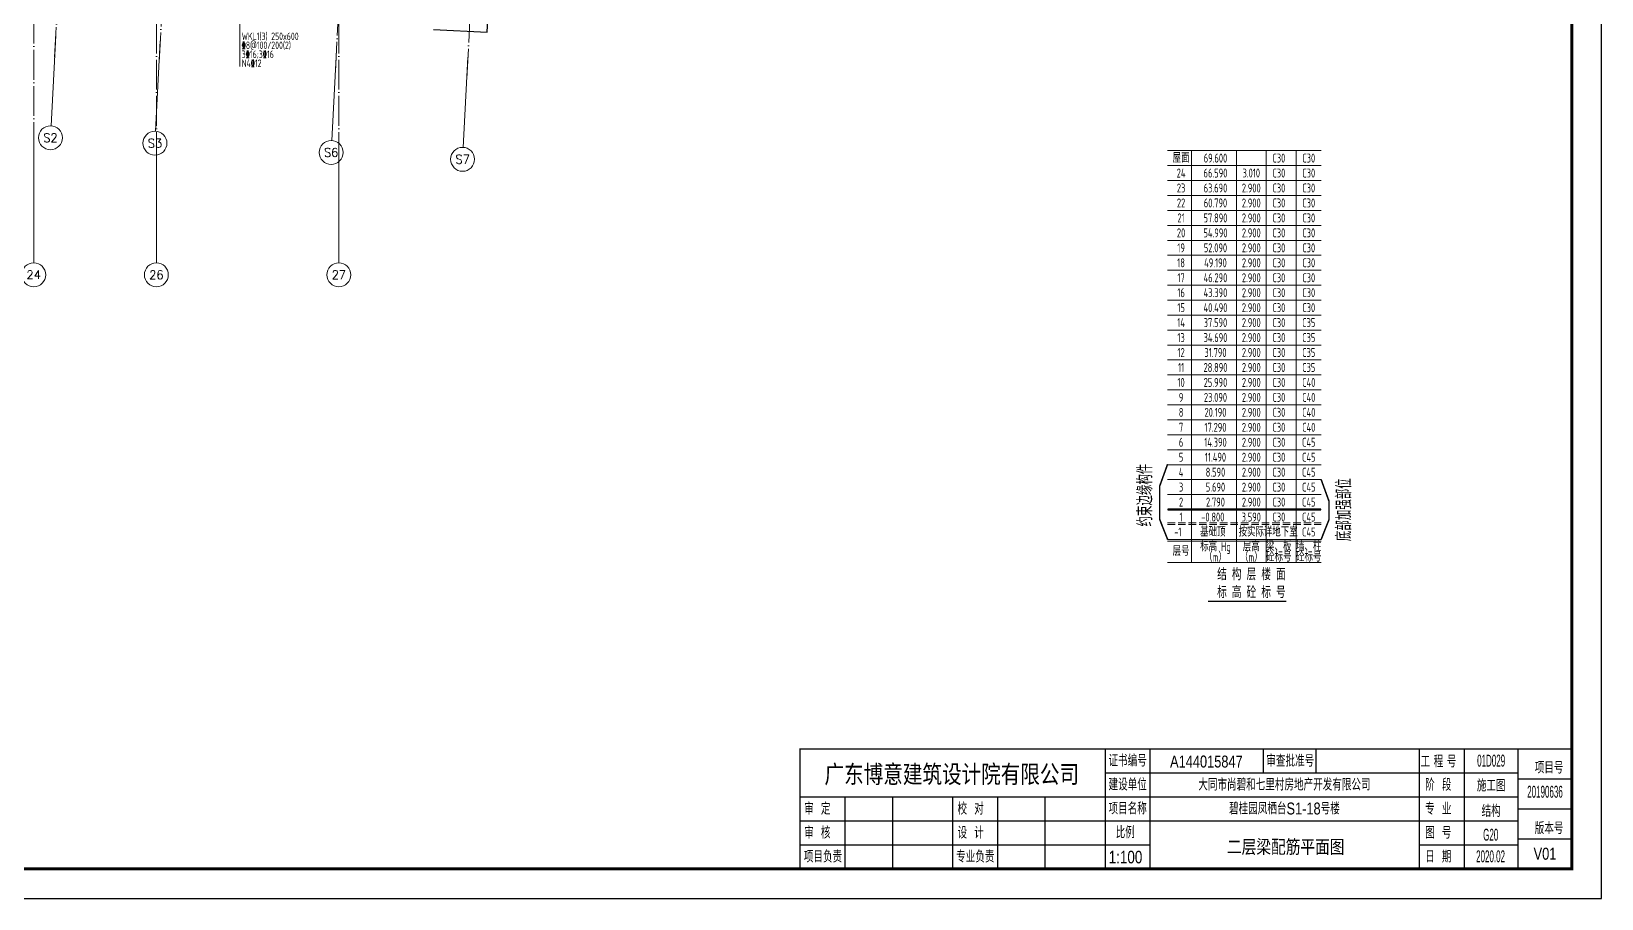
# Model space of a CAD drawing. Extents: x 5874492 to 7194610, y -939842 to -279257.
# Drawn here: x 6950668 to 7003165, y -624359 to -595370 of the extents above; entities that cross this region are included whole.
import ezdxf
from ezdxf.enums import TextEntityAlignment as Align

# ---------------------------------------------------------------- set-up
doc = ezdxf.new("R2010")
doc.units = 0
doc.header["$LTSCALE"] = 1000
doc.linetypes.add('DASH', pattern=[0.35, 0.25, -0.1])
doc.linetypes.add('DOTE', pattern=[2.42, 2, -0.2, 0.02, -0.2])
for name, color, linetype, lineweight in [('A-平面-屋面线', 40, 'Continuous', 30), ('A-标注-轴号', 3, 'Continuous', 15), ('A-标注-轴号文字', 7, 'Continuous', 15), ('A-轴线-塔楼', 1, 'DOTE', 9), ('S-板-BEAM', 4, 'DASH', 20), ('S-梁-水平集中标注', 191, 'Continuous', 20), ('S-轴网-轴号', 3, 'Continuous', 20), ('S-通用-TEXT', 7, 'Continuous', 20)]:
    doc.layers.add(name, color=color, linetype=linetype, lineweight=lineweight)
doc.layers.add('Y-云图图框', color=7, linetype='Continuous')
doc.styles.add('_TCH_AXIS', font='COMPLEX.shx', dxfattribs={"bigfont": 'hztxt.shx'})
doc.styles.add('_YT_Name', font='', dxfattribs={"width": 0.8})
doc.styles.add('_YT_Sign_Text', font='ros.shx', dxfattribs={"width": 0.8, "bigfont": 'hztxt.shx'})
doc.styles.add('_YT_TK_Text', font='ros.shx', dxfattribs={"width": 0.8, "bigfont": 'hztxt.shx'})
doc.styles.add('COMPLEX', font='COMPLEX')
doc.styles.get("Standard").update_dxf_attribs({"font": 'gbenor.shx', "bigfont": 'gbcbig.shx'})
doc.styles.add('TSSD_NORM', font='tssdeng.shx', dxfattribs={"width": 0.7, "bigfont": 'tssdchn.shx'})
doc.styles.add('TSSD_Rein', font='tssdeng.shx', dxfattribs={"width": 0.7, "bigfont": 'hztxt.shx'})
doc.styles.add('样式 1', font='tssdeng.shx', dxfattribs={"width": 0.7, "bigfont": 'tssdchn.shx'})
doc.styles.get('_YT_Name').set_extended_font_data('SimHei')

# ---------------------------------------------------------------- blocks, each defined once
blk = doc.blocks.new('27F')
at = {"layer": 'S-通用-TEXT'}
for p, q in [((1009, 15068), (6141, 15068)), ((1809, 15068), (1809, 1293)), ((3309, 15068), (3309, 1293)), ((4309, 1293), (4309, 15068)), ((5309, 1293), (5309, 15068)), ((1009, 14568), (6141, 14568)), ((1009, 14068), (6141, 14068)), ((1009, 13568), (6141, 13568)), ((1009, 13068), (6141, 13068)), ((1009, 12568), (6141, 12568)), ((1009, 12068), (6141, 12068)), ((1009, 11568), (6141, 11568)), ((1009, 11068), (6141, 11068)), ((1009, 10568), (6141, 10568)), ((1009, 10068), (6141, 10068)), ((1009, 9568), (6141, 9568)), ((1009, 9068), (6141, 9068)), ((1009, 8568), (6141, 8568)), ((1009, 8068), (6141, 8068)), ((1009, 7568), (6141, 7568)), ((1009, 7068), (6141, 7068)), ((1009, 6568), (6141, 6568)), ((1009, 6068), (6141, 6068)), ((1009, 5568), (6141, 5568)), ((1009, 5068), (6141, 5068)), ((1009, 4568), (6141, 4568)), ((1009, 4068), (6141, 4068)), ((1009, 3568), (6141, 3568)), ((1009, 3068), (6141, 3068)), ((1009, 2068), (6141, 2068)), ((1009, 2007), (6141, 2007)), ((1009, 1293), (6141, 1293))]:
    blk.add_line(p, q, dxfattribs=at)
at = {"layer": 'S-通用-TEXT', "linetype": 'DASH'}
for p, q in [((1009, 2629), (6141, 2629)), ((1009, 2568), (6141, 2568)), ((1009, 2568), (6141, 2568)), ((1009, 2568), (6141, 2568))]:
    blk.add_line(p, q, dxfattribs=at)
at = {"layer": 'S-通用-TEXT'}
for points in [[(1009, 4586, 50, 50, 0), (744, 3854, 50, 50, 0), (745, 2735, 50, 50, 0), (1009, 2068, 0, 0, 0)], [(6141, 4074, 50, 50, 0), (6406, 3342, 50, 50, 0), (6406, 2735, 50, 50, 0), (6141, 2068, 0, 0, 0)]]:
    blk.add_lwpolyline(points, format="xyseb", dxfattribs=at)
at = {"layer": 'S-通用-TEXT', "const_width": 50}
blk.add_lwpolyline([(2361, 0), (4977, 0)], dxfattribs=at)
at = {"layer": 'S-通用-TEXT', "style": 'TSSD_Rein', "width": 0.7}
for s, p in [('屋面', (1459, 14818)), ('69.600', (2609, 14818)), ('C30', (4728, 14818)), ('C30', (5728, 14818)), ('24', (1459, 14318)), ('66.590', (2609, 14318)), ('3.010', (3806, 14318)), ('C30', (4728, 14318)), ('C30', (5728, 14318)), ('23', (1459, 13818)), ('63.690', (2609, 13818)), ('2.900', (3806, 13818)), ('C30', (4728, 13818)), ('C30', (5728, 13818)), ('22', (1459, 13318)), ('60.790', (2609, 13318)), ('2.900', (3806, 13318)), ('C30', (4728, 13318)), ('C30', (5728, 13318)), ('21', (1459, 12818)), ('57.890', (2609, 12818)), ('2.900', (3806, 12818)), ('C30', (4728, 12818)), ('C30', (5728, 12818)), ('20', (1459, 12318)), ('54.990', (2609, 12318)), ('2.900', (3806, 12318)), ('C30', (4728, 12318)), ('C30', (5728, 12318)), ('19', (1459, 11818)), ('52.090', (2609, 11818)), ('2.900', (3806, 11818)), ('C30', (4728, 11818)), ('C30', (5728, 11818)), ('18', (1459, 11318)), ('49.190', (2609, 11318)), ('2.900', (3806, 11318)), ('C30', (4728, 11318)), ('C30', (5728, 11318)), ('17', (1459, 10818)), ('46.290', (2609, 10818)), ('2.900', (3806, 10818)), ('C30', (4728, 10818)), ('C30', (5728, 10818)), ('16', (1459, 10318)), ('43.390', (2609, 10318)), ('2.900', (3806, 10318)), ('C30', (4728, 10318)), ('C30', (5728, 10318)), ('14', (1459, 9318)), ('15', (1459, 9818)), ('40.490', (2609, 9818)), ('37.590', (2609, 9318)), ('2.900', (3806, 9818)), ('2.900', (3806, 9318)), ('C30', (4728, 9818)), ('C30', (4728, 9318)), ('C30', (5728, 9818)), ('13', (1459, 8818)), ('34.690', (2609, 8818)), ('2.900', (3806, 8818)), ('C30', (4728, 8818)), ('12', (1459, 8318)), ('31.790', (2609, 8318)), ('2.900', (3806, 8318)), ('C30', (4728, 8318)), ('11', (1459, 7818)), ('28.890', (2609, 7818)), ('2.900', (3806, 7818)), ('C30', (4728, 7818)), ('10', (1459, 7318)), ('25.990', (2609, 7318)), ('2.900', (3806, 7318)), ('C30', (4728, 7318)), ('C40', (5728, 7318)), ('9', (1459, 6818)), ('23.090', (2609, 6818)), ('2.900', (3806, 6818)), ('C30', (4728, 6818)), ('C40', (5728, 6818)), ('8', (1459, 6318)), ('20.190', (2609, 6318)), ('2.900', (3806, 6318)), ('C30', (4728, 6318)), ('C40', (5728, 6318)), ('7', (1459, 5818)), ('17.290', (2609, 5818)), ('2.900', (3806, 5818)), ('C30', (4728, 5818)), ('C40', (5728, 5818)), ('6', (1459, 5318)), ('14.390', (2609, 5318)), ('2.900', (3806, 5318)), ('C30', (4728, 5318)), ('5', (1459, 4818)), ('11.490', (2609, 4818)), ('2.900', (3806, 4818)), ('C30', (4728, 4818)), ('4', (1459, 4318)), ('8.590', (2609, 4318)), ('2.900', (3806, 4318)), ('C30', (4728, 4318)), ('3', (1459, 3818)), ('5.690', (2609, 3818)), ('2.900', (3806, 3818)), ('C30', (4728, 3818)), ('2', (1459, 3318)), ('2.790', (2609, 3318)), ('2.900', (3806, 3318)), ('C30', (4728, 3318)), ('1', (1459, 2818)), ('-0.800', (2520, 2818)), ('3.590', (3806, 2818)), ('C30', (4728, 2818)), ('-1', (1349, 2318)), ('基础顶', (2520, 2318)), ('按实际', (3806, 2318)), ('详地下室', (4792, 2318)), ('层号', (1459, 1674)), ('标高 Hg', (2609, 1827)), ('（m）', (2609, 1475)), ('层高', (3806, 1827)), ('（m）', (3806, 1475)), ('砼标号', (4726, 1480)), ('梁、板', (4726, 1833)), ('砼标号', (5726, 1480)), ('墙、柱', (5726, 1833))]:
    blk.add_text(s, height=300, dxfattribs=at).set_placement(p, align=Align.MIDDLE_CENTER)
at = {"layer": 'S-通用-TEXT', "color": 6, "style": 'TSSD_Rein', "width": 0.7}
for s, p in [('C35', (5728, 9318)), ('C35', (5728, 8818)), ('C35', (5728, 8318)), ('C35', (5728, 7818)), ('C45', (5728, 5318)), ('C45', (5728, 4818)), ('C45', (5728, 4318)), ('C45', (5728, 3818)), ('C45', (5728, 3318)), ('C45', (5728, 2818)), ('C45', (5728, 2318))]:
    blk.add_text(s, height=300, dxfattribs=at).set_placement(p, align=Align.MIDDLE_CENTER)
at = {"layer": 'S-通用-TEXT', "color": 7, "style": 'TSSD_Rein', "width": 0.7}
for s, p in [('约束边缘构件', (500, 2502)), ('底部加强部位', (7150, 2013))]:
    blk.add_text(s, height=500, rotation=90, dxfattribs=at).set_placement(p)
at = {"layer": 'S-通用-TEXT', "style": 'TSSD_NORM', "width": 0.7}
for s, p in [('结 构 层 楼 面 ', (2665, 706)), ('标 高 砼 标 号', (2665, 106))]:
    blk.add_text(s, height=400, dxfattribs=at).set_placement(p)
blk = doc.blocks.new('ECMCTK_A0_横_单行图名-横向图框会签栏-0')
for p, q in [((1022.98, 50), (1022.98, 26)), ((1023, 50), (1023, 10)), ((1037.98, 50), (1037.98, 10)), ((1075.8, 50), (1075.8, 42)), ((1093.48, 50), (1093.48, 42)), ((1128, 50), (1128, 10)), ((1143, 50), (1143, 10)), ((1161, 50.01), (1179, 50)), ((1161, 50.01), (1161, 10)), ((1023, 42), (1161, 42)), ((1161, 40.01), (1179, 40.01)), ((921, 34), (1161, 34)), ((936, 34), (936, 10)), ((952, 10), (952, 34)), ((972, 34), (972, 10)), ((987, 34), (987, 10)), ((1003, 10), (1003, 34)), ((1161, 30.01), (1179, 30)), ((921, 26), (1161, 26)), ((921, 18), (1037.96, 18)), ((1128, 18), (1161, 18)), ((1161, 20), (1179, 20))]:
    blk.add_line(p, q)
at = {"color": 4}
blk.add_lwpolyline([(0, 0), (1189, 0), (1189, 841), (0, 841)], close=True, dxfattribs=at)
for points, const_width in [([(25, 10), (1179, 10), (1179, 831), (25, 831)], 1), ([(921, 10), (1179, 10), (1179, 50), (921, 50)], 0.45)]:
    blk.add_lwpolyline(points, close=True, dxfattribs=dict(const_width=const_width))
at = {"const_width": 0.45}
for points in [[(921, 10), (921, 50.01), (1161, 50.01)], [(1161, 50.01), (1161, 10)]]:
    blk.add_lwpolyline(points, dxfattribs=at)
at = {"style": '_YT_Sign_Text', "width": 0.8}
for s, p in [('证书编号', (1024.15, 44.14)), ('审查批准号', (1076.91, 44.06)), ('工 程 号', (1128.47, 43.85)), ('项目号', (1166.65, 41.8)), ('建设单位', (1024.15, 36.14)), ('阶  段', (1130.01, 36.05)), ('审  定', (922.41, 28.05)), ('校  对', (973.66, 28.05)), ('项目名称', (1024.15, 28.14)), ('专  业', (1130.01, 28.05)), ('审  核', (922.41, 20.05)), ('设  计', (973.66, 20.05)), ('比例', (1026.54, 20.16)), ('图  号', (1130.01, 20.05)), ('版本号', (1166.65, 21.55)), ('项目负责', (922.27, 12.05)), ('专业负责', (973.21, 12.05)), ('日  期', (1130.01, 12.05))]:
    blk.add_text(s, height=4, dxfattribs=at).set_placement(p)
at = {"color": 80, "flags": 3}
for tag, height, p in [('YTHQINS', 3, (34.31, 832.5)), ('ECMCKEY', 3, (414.25, 484.67)), ('YTTQINS', 5.62, (1196.03, 12.81)), ('YTFRAME', 3, (904.42, 4.05)), ('YTBARCODE_T1', 3, (971.21, 4.65))]:
    blk.add_attdef(tag, text='', height=height, dxfattribs=at).set_placement(p, align=Align.MIDDLE_CENTER)
at = {"color": 80, "style": '_YT_TK_Text', "width": 0.8, "flags": 3}
for tag, p in [('{姓名五}', (9.62, 809.48)), ('{姓名六}', (14.92, 809.38)), ('{姓名七}', (19.96, 809.48)), ('{姓名八}', (24.7, 809.33)), ('[专业五]', (9.63, 785.25)), ('[专业六]', (14.56, 785.25)), ('[专业七]', (19.49, 785.17)), ('[专业八]', (24.5, 785.09)), ('{姓名一}', (9.73, 733.71)), ('{姓名二}', (14.79, 733.6)), ('{姓名三}', (19.65, 733.65)), ('{姓名四}', (24.75, 733.5)), ('[专业一]', (9.58, 710.09)), ('[专业二]', (14.46, 709.92)), ('[专业三]', (19.63, 709.95)), ('[专业四]', (25, 709.79))]:
    blk.add_attdef(tag, text='', height=3, rotation=90, dxfattribs=at).set_placement(p, align=Align.BOTTOM_LEFT)
at = {"style": '_YT_TK_Text', "width": 0.8}
blk.add_attdef('设计联系电话', text='', height=4, rotation=90, dxfattribs=at).set_placement((16.86, 656.55), align=Align.MIDDLE)
for tag, height, style, width, p in [('证书编号', 4, '_YT_Sign_Text', 0.8, (1056.87, 43.81)), ('审查批准号', 4, '_YT_Sign_Text', 0.8, (1109.06, 43.81)), ('工程号', 4, '_YT_Sign_Text', 0.5, (1152.08, 44.12)), ('设计单位', 6, '_YT_Name', 0.8, (971.75, 38.6)), ('建设单位', 4, '_YT_Sign_Text', 0.8, (1082.96, 36.11)), ('阶段', 4, '_YT_Sign_Text', 0.8, (1152.08, 35.81)), ('项目号', 4, '_YT_Sign_Text', 0.5, (1170.08, 33.72)), ('项目名称', 4, '_YT_Sign_Text', 0.8, (1082.96, 28.11)), ('专业', 4, '_YT_Sign_Text', 0.8, (1152.08, 27.31)), ('图纸编号', 4, '_YT_Sign_Text', 0.5, (1151.93, 19.36)), ('出图比例', 4.2, '_YT_Sign_Text', 0.8, (1029.82, 11.78)), ('图纸名称', 4.5, '_YT_Name', 0.8, (1083.39, 15.06)), ('日期', 4, '_YT_Sign_Text', 0.5, (1151.88, 12.13)), ('版本号', 4, '_YT_Sign_Text', 0.8, (1170.08, 13))]:
    blk.add_attdef(tag, text='', height=height, dxfattribs=dict(style=style, width=width)).set_placement(p, align=Align.CENTER)
at = {"style": '_YT_Sign_Text', "width": 0.8, "flags": 3}
for tag, p, height in [('[审定人]', (938.95, 27.81), 4.1), ('{审定人}', (953.87, 26.45), 6.24), ('[校对人]', (990.23, 27.82), 4.1), ('{校对人}', (1006.35, 26.53), 6.24), ('[审核人]', (939.01, 19.76), 4.1), ('{审核人}', (954.98, 18.44), 6.24), ('[设计人]', (990.47, 20.21), 4.1), ('{设计人}', (1006.48, 18.54), 6.24), ('[项目负责人]', (938.78, 12.01), 4.1), ('{项目负责人}', (956.28, 10.72), 6.24), ('[专业负责人]', (990.74, 11.77), 4.1), ('{专业负责人}', (1006.58, 10.36), 6.24)]:
    blk.add_attdef(tag, p, '', height=height, dxfattribs=at)
at = {"color": 80, "flags": 3}
for tag, p in [('YTBZSIT', (25, 10)), ('EXT_TK_LEFT', (25, 10)), ('YTQRCODE', (899.04, 11.91))]:
    blk.add_attdef(tag, p, '', height=3, dxfattribs=at)
blk = doc.blocks.new('regerh')
at = {"layer": 'A-平面-屋面线'}
blk.add_lwpolyline([(6654460, -534201), (6656257, -534295), (6656811, -523710), (6655013, -523616)], dxfattribs=at)
blk = doc.blocks.new('_AXISO')
blk.add_circle((0, 0), 0.5)
at = {"layer": 'S-轴网-轴号', "style": 'COMPLEX', "width": 1.041667}
blk.add_attdef('A', text='', height=0.56, dxfattribs=at).set_placement((-0.25, -0.28), (0.25, -0.28), align=Align.FIT)
blk = doc.blocks.new('ZHOUWANG2')
at = {"layer": 'A-标注-轴号'}
for p, q in [((205283, 111622), (205125, 108601)), ((208778, 111439), (208620, 108419)), ((214670, 111131), (214512, 108110)), ((219064, 110901), (218906, 107881)), ((204546, 108021), (204546, 104021)), ((208646, 108021), (208646, 104021)), ((214746, 108021), (214746, 104021))]:
    blk.add_line(p, q, dxfattribs=at)
at = {"layer": 'A-轴线-塔楼', "ltscale": 0.5}
for p, q in [((219026, 110179), (220949, 146941)), ((205245, 110900), (205605, 117774)), ((208740, 110717), (209100, 117591)), ((214632, 110409), (214992, 117283))]:
    blk.add_line(p, q, dxfattribs=at)
at = {"layer": 'A-轴线-塔楼', "linetype": 'DOTE', "ltscale": 0.5}
for p, q in [((208646, 135010), (208646, 108021)), ((214746, 135010), (214746, 108021)), ((204546, 126870), (204546, 108021))]:
    blk.add_line(p, q, dxfattribs=at)
at = {"layer": 'A-标注-轴号'}
ref = blk.add_blockref('_AXISO', (205104, 108202), dxfattribs=dict(at, xscale=800, yscale=800, zscale=800))
ref.add_attrib('A', 'S2', dxfattribs={"layer": 'A-标注-轴号文字', "ltscale": 0.2, "height": 294.3, "style": '_TCH_AXIS'}).set_placement((204866, 108055), (205342, 108055), align=Align.FIT)
ref = blk.add_blockref('_AXISO', (208599, 108019), dxfattribs=dict(at, xscale=800, yscale=800, zscale=800))
ref.add_attrib('A', 'S3', dxfattribs={"layer": 'A-标注-轴号文字', "ltscale": 0.2, "height": 294.3, "style": '_TCH_AXIS'}).set_placement((208361, 107872), (208838, 107872), align=Align.FIT)
ref = blk.add_blockref('_AXISO', (214491, 107711), dxfattribs=dict(at, xscale=800, yscale=800, zscale=800))
ref.add_attrib('A', 'S6', dxfattribs={"layer": 'A-标注-轴号文字', "ltscale": 0.2, "height": 294.3, "style": '_TCH_AXIS'}).set_placement((214253, 107564), (214730, 107564), align=Align.FIT)
ref = blk.add_blockref('_AXISO', (218885, 107481), dxfattribs=dict(at, xscale=800, yscale=800, zscale=800))
ref.add_attrib('A', 'S7', dxfattribs={"layer": 'A-标注-轴号文字', "ltscale": 0.2, "height": 294.3, "style": '_TCH_AXIS'}).set_placement((218647, 107334), (219124, 107334), align=Align.FIT)
ref = blk.add_blockref('_AXISO', (204546, 103621), dxfattribs=dict(at, xscale=800, yscale=800, zscale=800))
ref.add_attrib('A', '24', dxfattribs={"layer": 'A-标注-轴号文字', "ltscale": 0.2, "height": 282.2, "style": '_TCH_AXIS'}).set_placement((204304, 103480), (204788, 103480), align=Align.FIT)
ref = blk.add_blockref('_AXISO', (208646, 103621), dxfattribs=dict(at, xscale=800, yscale=800, zscale=800))
ref.add_attrib('A', '26', dxfattribs={"layer": 'A-标注-轴号文字', "ltscale": 0.2, "height": 294.3, "style": '_TCH_AXIS'}).set_placement((208408, 103473), (208884, 103473), align=Align.FIT)
ref = blk.add_blockref('_AXISO', (214746, 103621), dxfattribs=dict(at, xscale=800, yscale=800, zscale=800))
ref.add_attrib('A', '27', dxfattribs={"layer": 'A-标注-轴号文字', "ltscale": 0.2, "height": 294.3, "style": '_TCH_AXIS'}).set_placement((214508, 103473), (214984, 103473), align=Align.FIT)

msp = doc.modelspace()

# ---------------------------------------------------------------- linework, layer by layer
at = {"layer": 'S-梁-水平集中标注'}
msp.add_line((6957636.1, -594464.3), (6957636.1, -596537.3), dxfattribs=at)
at = {"layer": 'S-通用-TEXT', "const_width": 80}
msp.add_lwpolyline([(6988655.9, -611354.2), (6993787.8, -611354.2)], dxfattribs=at)

# ---------------------------------------------------------------- block references
at = {"color": 3}
msp.add_blockref('ZHOUWANG2', (6746199.7, -707126.2), dxfattribs=at)
at = {"layer": 'S-板-BEAM'}
msp.add_blockref('regerh', (309651, -61102.1), dxfattribs=at)
at = {"layer": 'S-通用-TEXT'}
msp.add_blockref('27F', (6987646.8, -614422), dxfattribs=at)
at = {"layer": 'Y-云图图框'}
ref = msp.add_blockref('ECMCTK_A0_横_单行图名-横向图框会签栏-0', (6884265, -624359), dxfattribs=dict(at, xscale=100, yscale=100, zscale=100))
ref.add_attrib('图纸编号', 'G20', dxfattribs={"layer": '0', "height": 400, "style": '_YT_Sign_Text', "width": 0.5}).set_placement((6999457.9, -622422.7), align=Align.CENTER)
ref.add_attrib('图纸名称', '二层梁配筋平面图', dxfattribs={"layer": '0', "height": 450, "style": '_YT_Name', "width": 0.8}).set_placement((6992603.9, -622852.6), align=Align.CENTER)
ref.add_attrib('版本号', 'V01', dxfattribs={"layer": '0', "height": 400, "style": '_YT_Sign_Text', "width": 0.8}).set_placement((7001272.7, -623058.8), align=Align.CENTER)
ref.add_attrib('项目名称', '碧桂园凤栖台S1-18号楼', dxfattribs={"layer": '0', "height": 400, "style": '_YT_Sign_Text', "width": 0.8}).set_placement((6992561, -621547.6), align=Align.CENTER)
ref.add_attrib('出图比例', '1:100', dxfattribs={"layer": '0', "height": 420, "style": '_YT_Sign_Text', "width": 0.8}).set_placement((6987247.5, -623180.8), align=Align.CENTER)
ref.add_attrib('工程号', '01D029', dxfattribs={"layer": '0', "height": 400, "style": '_YT_Sign_Text', "width": 0.5}).set_placement((6999472.6, -619946.7), align=Align.CENTER)
ref.add_attrib('阶段', '施工图', dxfattribs={"layer": '0', "height": 400, "style": '_YT_Sign_Text', "width": 0.8}).set_placement((6999472.6, -620777.6), align=Align.CENTER)
ref.add_attrib('专业', '结构', dxfattribs={"layer": '0', "height": 400, "style": '_YT_Sign_Text', "width": 0.8}).set_placement((6999472.6, -621628), align=Align.CENTER)
ref.add_attrib('日期', '2020.02', dxfattribs={"layer": '0', "height": 400, "style": '_YT_Sign_Text', "width": 0.5}).set_placement((6999453, -623146.1), align=Align.CENTER)
ref.add_attrib('项目号', '20190636', dxfattribs={"layer": '0', "height": 400, "style": '_YT_Sign_Text', "width": 0.5}).set_placement((7001272.7, -620986.9), align=Align.CENTER)
ref.add_attrib('建设单位', '大同市尚碧和七里村房地产开发有限公司', dxfattribs={"layer": '0', "height": 400, "style": '_YT_Sign_Text', "width": 0.8}).set_placement((6992561, -620747.6), align=Align.CENTER)
ref.add_attrib('设计单位', '广东博意建筑设计院有限公司', dxfattribs={"layer": '0', "height": 600, "style": '_YT_Name', "width": 0.8}).set_placement((6981439.6, -620498.8), align=Align.CENTER)
ref.add_attrib('证书编号', 'A144015847', dxfattribs={"layer": '0', "height": 400, "style": '_YT_Sign_Text', "width": 0.8}).set_placement((6989951.6, -619977.8), align=Align.CENTER)

# ---------------------------------------------------------------- texts
at = {"layer": 'S-梁-水平集中标注', "style": '样式 1', "width": 0.65}
for s, p in [('WKL1(3) 250x600', (6957698.6, -595657.3)), ('\x848@100/200(2)', (6957698.6, -595957.3)), ('3\x8416;3\x8416', (6957698.6, -596257.3)), ('N4\x8412', (6957698.6, -596557.3))]:
    msp.add_text(s, height=250, dxfattribs=at).set_placement(p)

doc.saveas('drawing.dxf')
